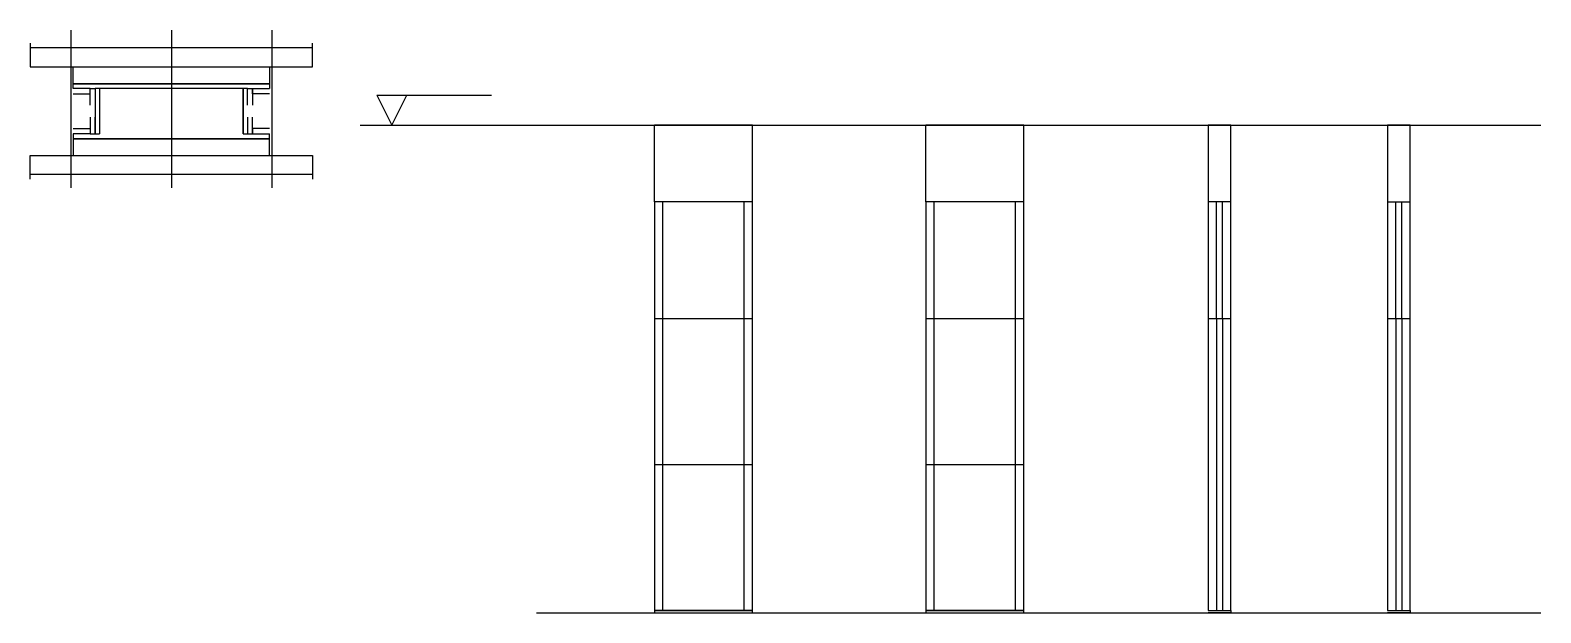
# Model space of a CAD drawing. Header units: metres. Extents: x 6306 to 7569, y 2917 to 3405.
import ezdxf

# ---------------------------------------------------------------- set-up
doc = ezdxf.new("R2010")
doc.units = ezdxf.units.M
for name, color, linetype in [('CHAPA', 7, 'Continuous'), ('COTA', 7, 'Continuous'), ('Hachura', 7, 'Continuous'), ('Madeira', 7, 'Continuous'), ('NIVEL 1° PAV.', 7, 'Continuous'), ('Nível', 7, 'Continuous'), ('Painéis', 7, 'Continuous'), ('Perfil Metálico', 7, 'Continuous'), ('SARR_2.2x7', 7, 'Continuous'), ('SARRAFO', 7, 'Continuous'), ('Sarrafo de Pressão', 7, 'Continuous')]:
    doc.layers.add(name, color=color, linetype=linetype)

msp = doc.modelspace()

# ---------------------------------------------------------------- linework, layer by layer
at = {"layer": 'CHAPA', "color": 7, "lineweight": 25}
for points in [[(6341.7, 3355.9), (6341.7, 3359.9), (6505.7, 3359.9), (6505.7, 3355.9)], [(6341.7, 3355.9), (6341.7, 3359.9), (6505.7, 3359.9), (6505.7, 3355.9)], [(6363.7, 3355.9), (6360.1, 3355.9), (6360.1, 3317.9), (6363.7, 3317.9)], [(6363.7, 3355.9), (6360.1, 3355.9), (6360.1, 3317.9), (6363.7, 3317.9)], [(6487.3, 3355.9), (6483.7, 3355.9), (6483.7, 3317.9), (6487.3, 3317.9)], [(6487.3, 3355.9), (6483.7, 3355.9), (6483.7, 3317.9), (6487.3, 3317.9)], [(6341.7, 3317.9), (6341.7, 3313.9), (6505.7, 3313.9), (6505.7, 3317.9)], [(6341.7, 3317.9), (6341.7, 3313.9), (6505.7, 3313.9), (6505.7, 3317.9)]]:
    msp.add_lwpolyline(points, dxfattribs=at)
at = {"layer": 'COTA', "color": 7, "lineweight": 25}
for p, q in [((6909.7, 3325.2), (6827.7, 3325.2)), ((6827.7, 3261.2), (6827.7, 3325.2)), ((6909.7, 3261.2), (6909.7, 3325.2)), ((7136.7, 3325.2), (7054.7, 3325.2)), ((7054.7, 3261.2), (7054.7, 3325.2)), ((7136.7, 3261.2), (7136.7, 3325.2))]:
    msp.add_line(p, q, dxfattribs=at)
for points in [[(7309.7, 3261.2), (7309.7, 3325.2), (7290.7, 3325.2), (7290.7, 3261.2)], [(7459.8, 3261.2), (7459.8, 3325.2), (7440.8, 3325.2), (7440.8, 3261.2)]]:
    msp.add_lwpolyline(points, dxfattribs=at)
at = {"layer": 'Hachura', "color": 7, "lineweight": 25}
for p, q in [((6339.7, 3404.7), (6339.7, 3272.9)), ((6423.7, 3404.7), (6423.7, 3272.9)), ((6507.7, 3404.7), (6507.7, 3272.9))]:
    msp.add_line(p, q, dxfattribs=at)
at = {"layer": 'Madeira', "color": 7, "lineweight": 25}
for points in [[(6505.7, 3373.9), (6505.7, 3359.9), (6341.7, 3359.9), (6341.7, 3373.9)], [(6505.7, 3299.9), (6505.7, 3313.9), (6341.7, 3313.9), (6341.7, 3299.9)]]:
    msp.add_lwpolyline(points, dxfattribs=at)
at = {"layer": 'NIVEL 1° PAV.', "color": 7, "lineweight": 25}
for p, q in [((6595.5, 3350.2), (6691.5, 3350.2)), ((6595.5, 3350.2), (6608, 3325.2)), ((6608, 3325.2), (6620.5, 3350.2)), ((6581.7, 3325.2), (7527.3, 3325.2)), ((6729.1, 3325.2), (7568.9, 3325.2))]:
    msp.add_line(p, q, dxfattribs=at)
at = {"layer": 'Nível', "color": 7, "lineweight": 25}
for p, q in [((6729.1, 3325.2), (7568.9, 3325.2)), ((6729.1, 2917.2), (7568.9, 2917.2))]:
    msp.add_line(p, q, dxfattribs=at)
at = {"layer": 'Painéis', "color": 7, "lineweight": 25}
for p, q in [((6827.7, 3261.2), (6827.7, 2917.2)), ((6909.7, 3261.2), (6827.7, 3261.2)), ((6909.7, 2917.2), (6909.7, 3261.2)), ((7054.7, 3261.2), (7054.7, 2917.2)), ((7136.7, 3261.2), (7054.7, 3261.2)), ((7136.7, 2917.2), (7136.7, 3261.2)), ((7290.7, 3261.2), (7290.7, 2919.2)), ((7309.7, 3261.2), (7290.7, 3261.2)), ((7309.7, 2919.2), (7309.7, 3261.2)), ((7440.8, 3261.2), (7440.8, 2919.2)), ((7440.8, 3261.2), (7459.8, 3261.2)), ((7459.8, 2919.2), (7459.8, 3261.2)), ((6909.7, 3163.2), (6827.7, 3163.2)), ((7136.7, 3163.2), (7054.7, 3163.2)), ((7309.7, 3163.2), (7290.7, 3163.2)), ((7459.8, 3163.2), (7440.8, 3163.2)), ((6827.7, 3041.2), (6909.7, 3041.2)), ((7054.7, 3041.2), (7136.7, 3041.2)), ((6827.7, 2919.2), (6909.7, 2919.2)), ((7054.7, 2919.2), (7136.7, 2919.2)), ((7290.7, 2919.2), (7309.7, 2919.2)), ((7440.8, 2919.2), (7459.8, 2919.2))]:
    msp.add_line(p, q, dxfattribs=at)
for points in [[(6483.7, 3317.9), (6483.7, 3355.9), (6363.7, 3355.9), (6363.7, 3317.9)], [(6909.7, 2919.2), (6827.7, 2919.2), (6827.7, 2917.2), (6909.7, 2917.2)], [(7136.7, 2919.2), (7054.7, 2919.2), (7054.7, 2917.2), (7136.7, 2917.2)], [(7290.7, 2919.2), (7309.7, 2919.2), (7309.7, 2917.2), (7290.7, 2917.2)], [(7440.8, 2919.2), (7459.8, 2919.2), (7459.8, 2917.2), (7440.8, 2917.2)]]:
    msp.add_lwpolyline(points, dxfattribs=at)
at = {"layer": 'Perfil Metálico', "color": 7, "lineweight": 25}
for points in [[(6305.7, 3393.9), (6305.7, 3373.9), (6541.7, 3373.9), (6541.7, 3393.9)], [(6541.7, 3377.9), (6541.7, 3389.9), (6305.7, 3389.9), (6305.7, 3377.9)], [(6305.7, 3279.9), (6305.7, 3299.9), (6541.7, 3299.9), (6541.7, 3279.9)], [(6541.7, 3295.9), (6541.7, 3283.9), (6305.7, 3283.9), (6305.7, 3295.9)]]:
    msp.add_lwpolyline(points, dxfattribs=at)
at = {"layer": 'SARR_2.2x7', "color": 7, "lineweight": 25}
for p, q in [((6834.7, 3163.2), (6834.7, 3261.2)), ((6902.7, 3163.2), (6902.7, 3261.2)), ((7061.7, 3163.2), (7061.7, 3261.2)), ((7129.7, 3163.2), (7129.7, 3261.2)), ((7297.7, 3163.2), (7297.7, 3261.2)), ((7302.7, 3163.2), (7302.7, 3261.2)), ((7447.8, 3163.2), (7447.8, 3261.2)), ((7452.8, 3163.2), (7452.8, 3261.2)), ((7297.7, 3163.2), (7297.7, 2919.2)), ((7302.7, 3163.2), (7302.7, 2919.2)), ((7447.8, 3163.2), (7447.8, 2919.2)), ((7452.8, 3163.2), (7452.8, 2919.2)), ((6834.7, 2919.2), (6834.7, 2919.2)), ((6902.7, 2919.2), (6902.7, 2919.2)), ((7061.7, 2919.2), (7061.7, 2919.2)), ((7129.7, 2919.2), (7129.7, 2919.2))]:
    msp.add_line(p, q, dxfattribs=at)
at = {"layer": 'SARRAFO', "color": 7, "lineweight": 25}
for points in [[(6341.7, 3351.5), (6355.7, 3351.5), (6355.7, 3355.9), (6341.7, 3355.9)], [(6355.7, 3341.9), (6355.7, 3355.9), (6360.1, 3355.9), (6360.1, 3341.9)], [(6487.3, 3341.9), (6487.3, 3355.9), (6491.7, 3355.9), (6491.7, 3341.9)], [(6505.7, 3351.5), (6491.7, 3351.5), (6491.7, 3355.9), (6505.7, 3355.9)], [(6355.7, 3331.9), (6355.7, 3317.9), (6360.1, 3317.9), (6360.1, 3331.9)], [(6487.3, 3331.9), (6487.3, 3317.9), (6491.7, 3317.9), (6491.7, 3331.9)], [(6341.7, 3322.3), (6355.7, 3322.3), (6355.7, 3317.9), (6341.7, 3317.9)], [(6505.7, 3322.3), (6491.7, 3322.3), (6491.7, 3317.9), (6505.7, 3317.9)]]:
    msp.add_lwpolyline(points, dxfattribs=at)
at = {"layer": 'Sarrafo de Pressão', "color": 7, "lineweight": 25}
for p, q in [((6834.7, 3041.2), (6834.7, 3163.2)), ((6902.7, 3041.2), (6902.7, 3163.2)), ((7061.7, 3041.2), (7061.7, 3163.2)), ((7129.7, 3041.2), (7129.7, 3163.2)), ((6834.7, 2919.2), (6834.7, 3041.2)), ((6902.7, 2919.2), (6902.7, 3041.2)), ((7061.7, 2919.2), (7061.7, 3041.2)), ((7129.7, 2919.2), (7129.7, 3041.2))]:
    msp.add_line(p, q, dxfattribs=at)

doc.saveas('drawing.dxf')
